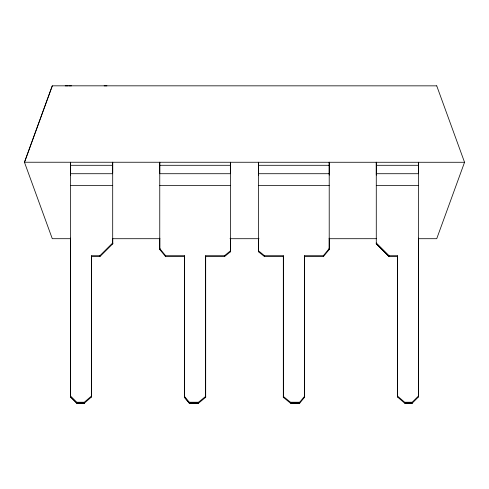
<?xml version="1.0" encoding="UTF-8"?>
<svg xmlns="http://www.w3.org/2000/svg" width="489" height="489" viewBox="0 0 489 489"><rect width="100%" height="100%" fill="white"/><g stroke="black" fill="none" stroke-linecap="round" stroke-linejoin="round"><path stroke-width="0.73" d="M70.447 175.111L70.453 162.238L70.447 396.885L76.761 403.174L84.334 403.174L91.602 396.854L91.602 395.925M112.696 172.892L112.696 162.238L112.696 243.87L112.696 242.941L99.86 255.723L91.571 255.723L91.571 396.885L91.571 395.956L84.334 402.245L76.761 402.245L70.447 395.956L70.477 396.854L76.791 403.144L84.365 403.144M91.571 255.723L91.571 256.652L99.89 256.621L112.721 243.84L112.721 242.911M184.5 256.621L165.643 256.652L159.787 249.494L159.787 248.565M205.673 396.377L205.673 397.306L198.522 403.168L189.286 403.168L184.475 397.337L184.475 255.723L165.643 255.723L159.756 248.595L159.762 249.524L159.762 162.238L159.762 172.892M198.552 403.144L189.316 403.144L184.5 397.306L184.506 396.377M205.643 255.723L205.643 256.652L224.5 256.621L230.386 251.804L230.356 250.906L224.475 255.723L205.643 255.723L205.643 397.337L205.643 396.414L198.522 402.245L189.286 402.245L184.469 396.414L184.475 397.337M230.386 250.875L230.386 251.804L230.362 162.238L230.362 172.892M258.614 175.111L258.62 162.238L258.614 251.835L264.525 256.621L283.357 256.621M299.714 403.144L290.478 403.144L283.327 397.337L283.327 255.723L264.494 255.723L258.614 250.906L258.614 251.835L258.644 238.192M283.357 396.377L283.357 397.306L283.357 256.456M329.213 175.111L329.213 162.238L329.213 249.524L329.213 248.595L323.327 255.723L304.5 255.723L304.5 397.337L304.494 396.414L299.684 402.245L299.684 403.168L290.448 403.168L290.448 402.245L283.327 396.414L283.327 397.337M299.684 403.168L304.525 397.306L304.531 396.377M376.279 175.111L376.279 162.238L376.279 243.87L389.11 256.652L397.429 256.621M412.239 403.144L404.666 403.144L397.398 396.885L397.398 255.723L389.11 255.723L376.279 242.941L376.279 243.87M397.429 395.925L397.429 396.854L397.429 256.456M397.398 396.885L397.398 395.956L404.635 402.245L404.635 403.174L412.209 403.174L418.553 396.854L418.529 162.238L418.529 172.892M418.523 395.956L418.523 396.885L418.553 395.925L412.209 402.245L404.635 402.245M436.726 85.85L52.299 85.826L24.474 162.281L52.28 85.838M436.726 85.826L464.55 162.281L436.732 238.699L418.388 238.718M304.5 255.723L304.5 256.652L323.357 256.621L329.238 249.494L329.238 238.155M65.233 85.844L68.026 85.844M68.925 85.838L71.504 85.838M104.133 85.844L106.926 85.844M70.447 165.294L112.696 165.294M159.762 165.294L230.356 165.294M258.614 165.294L329.213 165.294M376.279 165.294L418.523 165.294M70.447 173.717L112.696 173.717M159.762 173.717L230.356 173.717M258.614 173.717L329.213 173.717M376.279 173.717L418.523 173.717M70.447 185.496L112.696 185.496M159.762 185.496L230.356 185.496M258.614 185.496L329.213 185.496M376.279 185.496L418.523 185.496M70.593 238.699L52.286 238.699L24.45 162.238L464.55 162.281M112.543 238.718L159.842 238.699M230.001 238.718L259.005 238.699M329.152 238.718L376.475 238.699M290.448 402.245L299.684 402.245M376.304 243.84L389.134 256.621L389.11 255.723M412.209 402.245L412.209 403.174M397.398 255.723L397.398 256.652M323.327 255.723L323.327 256.652M283.327 255.723L283.327 256.652M264.494 255.723L264.5 256.652M224.475 255.723L224.475 256.652M198.522 402.245L198.522 403.168M189.286 402.245L189.286 403.168M184.475 255.723L184.475 256.652M165.643 255.723L165.643 256.652M99.86 255.723L99.866 256.652M84.334 402.245L84.334 403.174M76.761 402.245L76.761 403.174M70.447 395.956L70.447 396.885L70.477 238.082M418.553 238.082L418.553 396.854M304.525 256.456L304.525 397.306M230.386 238.192L230.386 251.804M205.673 256.456L205.673 397.306M184.5 256.456L184.5 397.306M159.787 238.155L159.787 249.494M112.721 238.375L112.721 243.84M91.602 256.456L91.602 396.854"/></g></svg>
